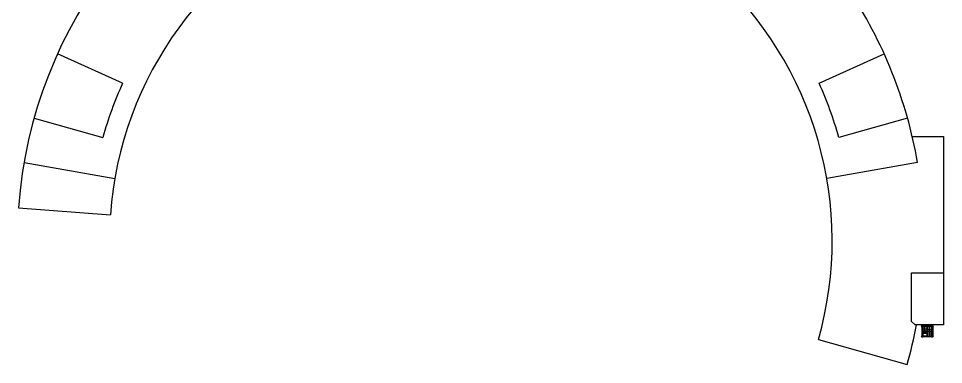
# Model space of a CAD drawing. Header units: millimetres. Extents: x -68474 to 336725, y -113450 to 40976.
# Drawn here: x -68474 to 71550, y -107232 to -54889 of the extents above; entities that cross this region are included whole.
import ezdxf

# ---------------------------------------------------------------- set-up
doc = ezdxf.new("R2010")
doc.units = ezdxf.units.MM
doc.header["$LTSCALE"] = 900
doc.linetypes.add('s4152a$0$DASHDOT', pattern=[1, 0.5, -0.25, 0, -0.25])
doc.layers.add('s4152a$0$23', color=7, linetype='Continuous')
doc.layers.add('s4152a$0$42', color=7, linetype='Continuous')

# ---------------------------------------------------------------- blocks, each defined once
blk = doc.blocks.new('s4152a$0$FLUE')
at = {"layer": 's4152a$0$42', "color": 5, "linetype": 's4152a$0$DASHDOT'}
for p, q in [((0, 0), (0, -1.656)), ((0.9, -0.231), (-0.9, -0.231)), ((-0.75, -0.081), (-0.75, -1.881)), ((-0.05, -0.6185), (-0.675, -0.6185)), ((-0.675, -0.981), (0.675, -0.981)), ((-0.3625, -0.931), (-0.3625, -0.306)), ((0.05, -0.6185), (0.675, -0.6185)), ((0.05, -1.3435), (0.675, -1.3435)), ((0.3625, -0.931), (0.3625, -0.306)), ((0.3625, -1.031), (0.3625, -1.656)), ((0.75, -1.881), (0.75, -0.081)), ((-0.9, -1.731), (0.9, -1.731))]:
    blk.add_line(p, q, dxfattribs=at)
at = {"layer": 's4152a$0$42', "color": 5, "linetype": 'Continuous'}
for p, q in [((-0.825, -0.331), (-0.825, -1.631)), ((-0.8, -0.1164), (-0.8, -0.006)), ((-0.7, -0.1164), (-0.7, -0.006)), ((-0.675, -0.331), (-0.675, -1.631)), ((0.65, -0.156), (-0.65, -0.156)), ((0.65, -0.306), (-0.65, -0.306)), ((0.675, -1.631), (0.675, -0.331)), ((0.7, -0.1164), (0.7, -0.006)), ((0.8, -0.1164), (0.8, -0.006)), ((0.825, -0.331), (0.825, -1.631)), ((-0.65, -1.656), (0.65, -1.656)), ((0.65, -1.806), (-0.65, -1.806))]:
    blk.add_line(p, q, dxfattribs=at)
at = {"layer": 's4152a$0$42', "color": 10, "linetype": 'Continuous'}
for p, q in [((-0.6125, -1.062), (-0.6125, -1.231)), ((-0.5773, -1.241), (-0.1477, -1.241)), ((-0.5745, -1.062), (-0.5745, -1.231)), ((-0.5745, -1.221), (-0.1505, -1.221)), ((-0.1505, -1.062), (-0.1505, -1.231)), ((-0.1125, -1.062), (-0.1125, -1.231))]:
    blk.add_line(p, q, dxfattribs=at)
at = {"layer": 's4152a$0$42', "color": 5, "linetype": 'Continuous'}
for points in [[(-0.85, 0), (-0.85, -0.006), (-0.65, -0.006), (-0.65, 0)], [(0.65, 0), (0.65, -0.006), (0.85, -0.006), (0.85, 0)]]:
    blk.add_lwpolyline(points, close=True, dxfattribs=at)
for points in [[(-0.05, -0.306), (-0.05, -0.931), (-0.675, -0.931)], [(-0.675, -1.031), (-0.05, -1.031), (-0.05, -1.656)], [(0.05, -0.931), (0, -0.981), (-0.05, -0.931)], [(0.05, -1.031), (0, -0.981), (-0.05, -1.031)], [(0.675, -0.931), (0.05, -0.931), (0.05, -0.306)], [(0.05, -1.656), (0.05, -1.031), (0.675, -1.031)]]:
    blk.add_lwpolyline(points, dxfattribs=at)
at = {"layer": 's4152a$0$42', "color": 10, "linetype": 'Continuous'}
for points in [[(-0.6325, -1.031), (-0.6325, -1.037), (-0.5545, -1.037), (-0.5545, -1.031)], [(-0.6155, -1.037), (-0.6155, -1.062), (-0.5715, -1.062), (-0.5715, -1.037)], [(-0.1705, -1.031), (-0.1705, -1.037), (-0.0925, -1.037), (-0.0925, -1.031)], [(-0.1535, -1.037), (-0.1535, -1.062), (-0.1095, -1.062), (-0.1095, -1.037)]]:
    blk.add_lwpolyline(points, close=True, dxfattribs=at)
at = {"layer": 's4152a$0$42', "color": 2, "linetype": 'Continuous', "const_width": 0.005}
for points in [[(-0.1375, -0.618501, 1), (-0.587501, -0.618501, 1)], [(0.587501, -0.618501, 1), (0.1375, -0.618501, 1)], [(0.587501, -1.343502, 1), (0.1375, -1.343502, 1)]]:
    blk.add_lwpolyline(points, format="xyb", close=True, dxfattribs=at)
at = {"layer": 's4152a$0$42', "color": 5, "linetype": 'Continuous'}
for centre, radius in [((-0.750001, -0.231), 0.125), ((-0.750001, -0.231), 0.119), ((0.750001, -0.231), 0.125), ((0.750001, -0.231), 0.119), ((-0.750001, -1.731003), 0.125), ((-0.750001, -1.731003), 0.119), ((0.750001, -1.731003), 0.125), ((0.750001, -1.731003), 0.119)]:
    blk.add_circle(centre, radius, dxfattribs=at)
at = {"layer": 's4152a$0$42', "color": 10, "linetype": 'Continuous'}
for centre in [(-0.593501, -1.231002), (-0.1315, -1.231002)]:
    blk.add_circle(centre, 0.019, dxfattribs=at)
blk = doc.blocks.new('s4152a')
at = {"layer": 's4152a$0$23', "color": 14, "linetype": 'Continuous'}
for p, q in [((-52718.5, -64668.3), (-62555.8, -60210.9)), ((52718.7, -64668.3), (62556, -60210.9)), ((-66104.2, -69960.1), (-55703.3, -72868.9)), ((66104.4, -69960.1), (55703.5, -72868.9)), ((-67629.1, -76676.4), (-53891.1, -79098.8)), ((67629.3, -76676.4), (53891.3, -79098.8)), ((-68473.5, -83511.8), (-54564, -84576)), ((52615.6, -103475), (66050.1, -107232.3))]:
    blk.add_line(p, q, dxfattribs=at)
blk.add_lwpolyline([(66824.1, -72749.8), (71550.2, -72749.8), (71550.2, -101250), (67262.8, -101250), (66716.9, -100704.1), (66716.9, -93374.8), (71550.2, -93374.8)], dxfattribs=at)
for radius, start, end in [(68655, 39.916639, 175.833536), (54705, 344.112911, 175.886733), (68655, 9.9167, 33.666589), (57855, 155.674511, 164.325275), (57855, 15.674722, 24.325486), (68655, 344.16615, 349.297314)]:
    blk.add_arc((0.1, -88499.9), radius, start, end, dxfattribs=at)
at = {"xscale": 999.9979999999999, "yscale": 999.9979999999999, "zscale": 1000}
blk.add_blockref('s4152a$0$FLUE', (69090.5, -101250), dxfattribs=at)

msp = doc.modelspace()

# ---------------------------------------------------------------- block references
msp.add_blockref('s4152a', (0, 0))

doc.saveas('drawing.dxf')
